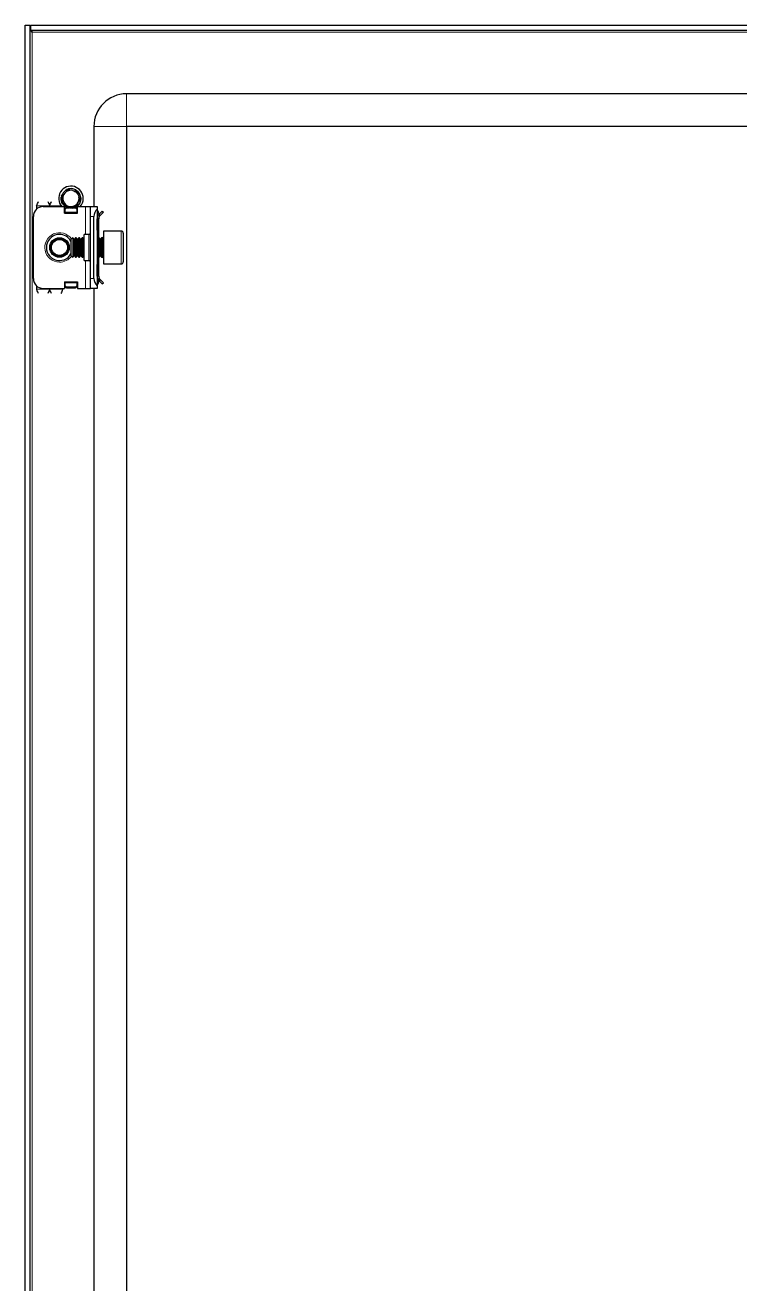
# Model space of a CAD drawing. Header units: millimetres. Extents: x -211 to 1134, y -353 to 966.
# Drawn here: x 687.5 to 906, y 387.6 to 772.6 of the extents above; entities that cross this region are included whole.
import ezdxf

# ---------------------------------------------------------------- set-up
doc = ezdxf.new("R2010")
doc.units = ezdxf.units.MM
doc.linetypes.add('SLD-Сплошная', pattern=[0])

msp = doc.modelspace()

# ---------------------------------------------------------------- linework, layer by layer
at = {"color": 7, "linetype": 'SLD-Сплошная', "lineweight": 25}
for p, q in [((687.48, 772.59), (688.98, 772.59)), ((687.48, -188.41), (687.48, 772.59)), ((688.98, -188.41), (688.98, 772.59)), ((689.18, 771.09), (689.18, 772.59)), ((689.18, 772.59), (1131.78, 772.59)), ((689.18, 771.09), (1131.78, 771.09)), ((1102.48, 751.59), (718.48, 751.59)), ((708.48, 741.59), (708.48, 717.09)), ((718.48, 741.59), (718.48, -157.41)), ((1102.48, 741.59), (718.48, 741.59)), ((698.49, 719.68), (698.51, 719.93)), ((698.53, 720.09), (698.52, 720.04)), ((698.57, 720.29), (698.56, 720.24)), ((698.57, 720.29), (698.64, 720.53)), ((698.62, 720.48), (698.61, 720.43)), ((699.86, 722.11), (700.06, 722.22)), ((700.04, 722.21), (699.99, 722.19)), ((700.04, 722.14), (699.99, 722.19)), ((700.04, 722.21), (700.26, 722.29)), ((700.22, 722.31), (700.17, 722.29)), ((700.41, 722.39), (700.36, 722.37)), ((700.41, 722.39), (700.64, 722.46)), ((700.6, 722.45), (700.56, 722.44)), ((700.79, 722.51), (700.75, 722.49)), ((701.68, 722.58), (700.94, 722.51)), ((703.18, 722.06), (703.14, 722.09)), ((703.35, 721.94), (703.31, 721.97)), ((703.5, 721.81), (703.47, 721.84)), ((703.64, 721.67), (703.61, 721.7)), ((703.64, 721.67), (703.76, 721.53)), ((703.76, 721.54), (703.74, 721.56)), ((703.78, 720.45), (703.94, 720.04)), ((690.98, 717.34), (690.98, 716.32)), ((692.98, 717.09), (699.48, 717.09)), ((698.49, 719.68), (698.48, 719.63)), ((698.5, 719.89), (698.49, 719.84)), ((698.49, 719.48), (698.51, 719.71)), ((698.49, 719.48), (698.49, 719.43)), ((698.5, 719.28), (698.51, 719.23)), ((698.53, 719.09), (698.53, 719.04)), ((698.56, 718.9), (698.57, 718.86)), ((698.61, 718.72), (698.62, 718.68)), ((698.67, 718.55), (698.67, 718.54)), ((699.26, 717.57), (699.29, 717.54)), ((699.39, 717.44), (699.43, 717.4)), ((699.48, 715.09), (699.48, 717.09)), ((699.68, 716.3), (699.48, 716.41)), ((699.7, 717.17), (699.5, 717.36)), ((699.54, 717.3), (699.58, 717.27)), ((699.68, 715.09), (699.68, 716.3)), ((699.7, 717.17), (699.74, 717.14)), ((699.73, 716.71), (700.08, 716.95)), ((700.23, 716.71), (699.73, 716.35)), ((699.73, 716.35), (699.73, 716.71)), ((699.73, 715.44), (699.73, 716.35)), ((699.88, 717.05), (699.92, 717.03)), ((700.05, 716.95), (699.91, 717.07)), ((700.05, 716.95), (700.06, 717.06)), ((700.05, 716.95), (700.09, 716.93)), ((700.23, 716.71), (700.64, 716.71)), ((700.41, 716.79), (700.45, 716.77)), ((700.59, 716.72), (700.63, 716.71)), ((700.77, 716.67), (700.81, 716.66)), ((702.08, 716.65), (702.13, 716.66)), ((702.32, 716.71), (702.73, 716.71)), ((703.23, 716.35), (702.73, 716.71)), ((702.83, 716.99), (703.23, 716.71)), ((703.23, 716.71), (703.23, 716.35)), ((703.48, 716.41), (703.23, 716.27)), ((703.23, 716.35), (703.23, 715.44)), ((703.48, 715.09), (703.48, 717.09)), ((703.48, 717.09), (705.98, 717.09)), ((703.72, 717.65), (703.61, 717.47)), ((704.25, 718.47), (704.15, 718.28)), ((704.27, 718.47), (704.16, 718.29)), ((704.32, 718.61), (704.33, 718.65)), ((704.38, 718.79), (704.39, 718.83)), ((704.48, 719.39), (704.42, 719.08)), ((704.42, 718.98), (704.43, 719.03)), ((704.46, 719.18), (704.46, 719.23)), ((704.48, 719.59), (704.48, 719.58)), ((704.48, 719.39), (704.48, 719.44)), ((705.98, 717.09), (707.48, 717.09)), ((707.48, 714.09), (707.48, 717.09)), ((707.48, 717.09), (709.48, 717.09)), ((709.48, 717.09), (709.48, 716.32)), ((709.48, 716.32), (709.48, 692.85)), ((689.98, 695.09), (689.98, 714.09)), ((699.48, 715.09), (703.48, 715.09)), ((699.73, 715.09), (699.73, 715.44)), ((703.23, 715.44), (703.23, 715.09)), ((707.48, 695.09), (707.48, 714.09)), ((708.48, 695.09), (708.48, 714.09)), ((709.48, 716), (709.69, 715.79)), ((709.98, 713.34), (709.48, 713.34)), ((709.48, 709.84), (709.48, 713.34)), ((709.98, 715.09), (709.98, 714.63)), ((709.98, 709.84), (709.98, 713.34)), ((710.07, 714.75), (711.04, 715.73)), ((710.42, 714.4), (710.07, 714.75)), ((710.42, 714.4), (711.4, 715.37)), ((711.04, 715.73), (711.4, 715.37)), ((706.98, 708.59), (705.48, 708.59)), ((705.48, 700.59), (705.48, 708.59)), ((709.98, 709.84), (709.48, 709.84)), ((709.98, 707.59), (709.98, 709.84)), ((716.88, 709.59), (711.48, 709.59)), ((711.48, 709.59), (711.48, 701.89)), ((717.48, 708.99), (717.48, 702.22)), ((702.04, 707.59), (701.48, 707.03)), ((701.48, 707.03), (701.48, 703.27)), ((702.1, 707.59), (702.04, 707.59)), ((702.04, 707.59), (702.04, 702.97)), ((702.48, 707.03), (702.1, 707.59)), ((702.1, 707.59), (702.1, 707.11)), ((702.1, 707.11), (702.1, 701.59)), ((702.87, 707.59), (702.48, 707.03)), ((702.48, 707.03), (702.48, 706.65)), ((702.48, 706.65), (702.48, 702.14)), ((703.1, 707.59), (702.87, 707.59)), ((702.87, 707.59), (702.87, 707.11)), ((702.87, 707.11), (702.87, 701.59)), ((703.48, 707.03), (703.1, 707.59)), ((703.1, 707.59), (703.1, 707.11)), ((703.1, 707.11), (703.1, 701.59)), ((703.87, 707.59), (703.48, 707.03)), ((703.48, 707.03), (703.48, 706.65)), ((703.48, 706.65), (703.48, 702.14)), ((704.1, 707.59), (703.87, 707.59)), ((703.87, 707.59), (703.87, 707.11)), ((703.87, 707.11), (703.87, 701.59)), ((704.48, 707.03), (704.1, 707.59)), ((704.1, 707.59), (704.1, 707.11)), ((704.1, 707.11), (704.1, 701.59)), ((704.87, 707.59), (704.48, 707.03)), ((704.48, 707.03), (704.48, 706.65)), ((704.48, 706.65), (704.48, 702.14)), ((705.1, 707.59), (704.87, 707.59)), ((704.87, 707.59), (704.87, 707.11)), ((704.87, 707.11), (704.87, 701.59)), ((705.48, 707.03), (705.1, 707.59)), ((705.1, 707.59), (705.1, 707.11)), ((705.1, 707.11), (705.1, 701.59)), ((709.87, 707.59), (709.48, 707.03)), ((710.1, 707.59), (709.87, 707.59)), ((709.87, 707.59), (709.87, 707.11)), ((709.87, 707.11), (709.87, 701.59)), ((710.48, 707.03), (710.1, 707.59)), ((710.1, 707.59), (710.1, 707.11)), ((710.1, 707.11), (710.1, 701.59)), ((710.87, 707.59), (710.48, 707.03)), ((710.48, 707.03), (710.48, 706.65)), ((710.48, 706.65), (710.48, 702.14)), ((711.23, 707.59), (710.87, 707.59)), ((710.87, 707.59), (710.87, 707.11)), ((710.87, 707.11), (710.87, 701.59)), ((701.48, 703.27), (701.48, 702.14)), ((701.48, 702.14), (702.04, 701.59)), ((702.04, 702.97), (702.04, 701.59)), ((702.04, 701.59), (702.1, 701.59)), ((702.1, 701.59), (702.48, 702.14)), ((702.48, 702.14), (702.87, 701.59)), ((702.87, 701.59), (703.1, 701.59)), ((703.1, 701.59), (703.48, 702.14)), ((703.48, 702.14), (703.87, 701.59)), ((703.87, 701.59), (704.1, 701.59)), ((704.1, 701.59), (704.48, 702.14)), ((704.48, 702.14), (704.87, 701.59)), ((704.87, 701.59), (705.1, 701.59)), ((705.1, 701.59), (705.48, 702.14)), ((709.48, 702.14), (709.87, 701.59)), ((709.87, 701.59), (710.1, 701.59)), ((709.98, 699.34), (709.98, 701.59)), ((710.1, 701.59), (710.48, 702.14)), ((710.48, 702.14), (710.87, 701.59)), ((710.87, 701.59), (711.23, 701.59)), ((711.48, 701.89), (711.48, 699.59)), ((717.48, 702.22), (717.48, 700.19)), ((705.48, 700.59), (706.98, 700.59)), ((709.48, 699.34), (709.98, 699.34)), ((709.48, 695.84), (709.48, 699.34)), ((709.98, 695.84), (709.98, 699.34)), ((711.48, 699.59), (716.88, 699.59)), ((699.48, 694.09), (699.48, 692.09)), ((699.48, 694.09), (703.48, 694.09)), ((699.68, 692.2), (699.68, 694.09)), ((699.73, 693.73), (699.73, 694.09)), ((699.73, 692.82), (699.73, 693.73)), ((703.23, 694.09), (703.23, 693.73)), ((703.23, 693.73), (703.23, 692.82)), ((703.48, 694.09), (703.48, 692.09)), ((707.48, 692.09), (707.48, 695.09)), ((709.98, 695.84), (709.48, 695.84)), ((709.69, 693.38), (709.48, 693.17)), ((709.98, 694.09), (709.98, 694.48)), ((710.42, 694.78), (710.07, 694.42)), ((710.07, 694.42), (711.04, 693.45)), ((710.42, 694.78), (711.4, 693.8)), ((711.04, 693.45), (711.4, 693.8)), ((690.98, 692.85), (690.98, 691.84)), ((692.98, 692.09), (699.48, 692.09)), ((698.98, 692.09), (698.98, 691.84)), ((699.48, 692.2), (699.68, 692.2)), ((699.73, 692.47), (699.73, 692.82)), ((699.73, 692.82), (700.23, 692.47)), ((700.23, 692.11), (699.73, 692.47)), ((700.23, 692.47), (700.23, 692.11)), ((702.73, 692.47), (700.23, 692.47)), ((702.73, 692.11), (700.23, 692.11)), ((702.73, 692.47), (703.23, 692.82)), ((702.73, 692.11), (702.73, 692.47)), ((703.23, 692.47), (702.73, 692.11)), ((703.23, 692.82), (703.23, 692.47)), ((703.48, 692.09), (705.98, 692.09)), ((705.98, 692.09), (707.48, 692.09)), ((709.48, 692.09), (707.48, 692.09)), ((708.48, 692.09), (708.48, -107.91)), ((709.48, 692.85), (709.48, 692.09))]:
    msp.add_line(p, q, dxfattribs=at)
at = {"color": 7, "linetype": 'SLD-Сплошная', "lineweight": 18}
for p, q in [((689.58, -186.31), (689.58, 770.49)), ((689.58, 770.49), (1131.38, 770.49)), ((718.48, 741.59), (718.48, 751.59)), ((718.48, 741.59), (708.48, 741.59)), ((690.98, 717.34), (694.98, 717.34)), ((694.98, 717.34), (698.48, 717.34)), ((705.98, 708.59), (705.98, 717.09)), ((703.23, 715.44), (699.73, 715.44)), ((708.48, 714.09), (707.48, 714.09)), ((709.48, 715.59), (709.69, 715.79)), ((709.48, 715.09), (709.98, 715.09)), ((706.98, 700.59), (706.98, 708.59)), ((716.88, 701.89), (716.88, 709.59)), ((711.23, 701.59), (711.23, 707.59)), ((716.88, 699.59), (716.88, 701.89)), ((705.98, 692.09), (705.98, 700.59)), ((699.73, 693.73), (703.23, 693.73)), ((707.48, 695.09), (708.48, 695.09)), ((709.48, 694.09), (709.98, 694.09)), ((709.48, 693.59), (709.69, 693.38)), ((690.98, 691.84), (694.98, 691.84)), ((698.98, 691.84), (694.98, 691.84))]:
    msp.add_line(p, q, dxfattribs=at)
at = {"color": 7, "linetype": 'SLD-Сплошная', "lineweight": 25}
for radius in [3, 2.76, 2.45]:
    msp.add_circle((697.98, 704.59), radius, dxfattribs=at)
for centre, radius, start, end in [((718.48, 741.59), 10, 90, 180), ((701.48, 719.59), 3.75, 0, 221.8103), ((701.48, 719.59), 2.5, 168.5944, 228.5944), ((701.48, 719.59), 2.5, 108.5944, 168.5944), ((701.48, 719.59), 2.5, 75.8881, 108.5944), ((701.48, 719.59), 3, 59.9286, 86.2193), ((701.48, 719.59), 3, 0, 40.7437), ((701.48, 719.59), 2.5, 348.5944, 10.5165), ((692.98, 714.09), 3, 90, 180), ((701.48, 719.59), 2.5, 228.5944, 288.5944), ((701.48, 719.59), 2.5, 288.5944, 348.5944), ((701.48, 719.59), 3.75, 318.1897, 0), ((711.48, 714.09), 3, 131.8103, 180), ((708.98, 715.09), 1, 0, 45), ((697.98, 704.59), 4, 90, 331.045), ((697.98, 704.59), 4, 28.955, 90), ((706.98, 709.09), 0.5, 270, 0), ((716.88, 708.99), 0.6, 0, 90), ((711.23, 707.84), 0.25, 270, 0), ((711.23, 701.34), 0.25, 0, 90), ((706.98, 700.09), 0.5, 0, 90), ((716.88, 700.19), 0.6, 270, 0), ((692.98, 695.09), 3, 180, 270), ((711.48, 695.09), 3, 180, 228.1897), ((708.98, 694.09), 1, 315, 0)]:
    msp.add_arc(centre, radius, start, end, dxfattribs=at)
at = {"color": 7, "linetype": 'SLD-Сплошная', "lineweight": 18}
for start, end in [(35.4622, 270), (270, 324.5378)]:
    msp.add_arc((697.98, 704.59), 4.5, start, end, dxfattribs=at)
at = {"color": 7, "linetype": 'SLD-Сплошная', "lineweight": 25}
for points, knots in [([(689.18, 771.48), (689.17, 771.51), (689.03, 771.88), (689.01, 772.25), (688.98, 772.59)], [0, 0, 0, 0, 0.09093, 1, 1, 1, 1]), ([(689.58, 770.49), (689.5, 770.67), (689.41, 770.87), (689.33, 771.07), (689.33, 771.09)], [0, 0, 0, 0, 0.908361, 1, 1, 1, 1]), ([(698.5, 719.89), (698.53, 719.9), (698.6, 719.92), (698.69, 719.94), (698.79, 719.93), (698.87, 719.91), (698.92, 719.89), (698.95, 719.87), (698.95, 719.87)], [0, 0, 0, 0, 0.227908, 0.430276, 0.627707, 0.816134, 0.99284, 1, 1, 1, 1]), ([(698.96, 719.9), (698.94, 719.92), (698.88, 719.96), (698.8, 720.01), (698.7, 720.04), (698.61, 720.05), (698.55, 720.05), (698.52, 720.04)], [0, 0, 0, 0, 0.19243, 0.403622, 0.614801, 0.805152, 1, 1, 1, 1]), ([(698.53, 720.09), (698.56, 720.1), (698.63, 720.12), (698.72, 720.12), (698.81, 720.1), (698.89, 720.07), (698.95, 720.03), (698.99, 720), (699, 719.99)], [0, 0, 0, 0, 0.205811, 0.38496, 0.558827, 0.724121, 0.878934, 1, 1, 1, 1]), ([(698.99, 720.04), (698.97, 720.06), (698.92, 720.11), (698.84, 720.16), (698.76, 720.21), (698.66, 720.24), (698.59, 720.24), (698.56, 720.24)], [0, 0, 0, 0, 0.183111, 0.381533, 0.579913, 0.787111, 1, 1, 1, 1]), ([(698.57, 720.29), (698.6, 720.29), (698.67, 720.3), (698.76, 720.29), (698.84, 720.26), (698.91, 720.22), (698.97, 720.17), (699.01, 720.13), (699.02, 720.11)], [0, 0, 0, 0, 0.207037, 0.38272, 0.55212, 0.712365, 0.86221, 1, 1, 1, 1]), ([(698.61, 720.42), (698.61, 720.44), (698.63, 720.55), (698.68, 720.66), (698.73, 720.74)], [0, 0, 0, 0, 0.218168, 1, 1, 1, 1]), ([(699.03, 720.12), (699.02, 720.14), (698.99, 720.19), (698.94, 720.26), (698.87, 720.32), (698.78, 720.38), (698.69, 720.42), (698.64, 720.43), (698.61, 720.43)], [0, 0, 0, 0, 0.112687, 0.266978, 0.464332, 0.661607, 0.829157, 1, 1, 1, 1]), ([(698.62, 720.48), (698.65, 720.48), (698.71, 720.47), (698.79, 720.45), (698.87, 720.41), (698.93, 720.37), (698.98, 720.31), (699.02, 720.25), (699.03, 720.21), (699.04, 720.19)], [0, 0, 0, 0, 0.164802, 0.328662, 0.485343, 0.633184, 0.771489, 0.900657, 1, 1, 1, 1]), ([(699.03, 720.08), (699.03, 720.05), (699.01, 719.97), (698.95, 719.87), (698.88, 719.79), (698.82, 719.72), (698.75, 719.67), (698.69, 719.64), (698.66, 719.63), (698.65, 719.62)], [0, 0, 0, 0, 0.125166, 0.336769, 0.488675, 0.640371, 0.791962, 0.943503, 1, 1, 1, 1]), ([(700.02, 722.14), (699.95, 722.09), (699.6, 721.86), (699.11, 721.35), (698.88, 720.8), (698.78, 720.55)], [0, 0, 0, 0, 0.128781, 0.613629, 1, 1, 1, 1]), ([(698.78, 720.55), (698.79, 720.55), (698.82, 720.54), (698.87, 720.52), (698.93, 720.47), (698.98, 720.41), (699.02, 720.34), (699.05, 720.24), (699.04, 720.14), (699.03, 720.09), (699.03, 720.08)], [0, 0, 0, 0, 0.0227609, 0.1922433, 0.3468958, 0.4775346, 0.5886768, 0.7833339, 0.9686236, 1, 1, 1, 1]), ([(699.05, 720.15), (699.05, 720.18), (699.03, 720.25), (698.99, 720.33), (698.95, 720.41), (698.89, 720.47), (698.83, 720.52), (698.8, 720.55), (698.78, 720.55)], [0, 0, 0, 0, 0.182737, 0.363423, 0.543947, 0.724373, 0.904747, 1, 1, 1, 1]), ([(700.69, 721.96), (700.67, 721.95), (700.63, 721.94), (700.55, 721.93), (700.45, 721.93), (700.36, 721.94), (700.27, 721.96), (700.19, 722), (700.12, 722.05), (700.06, 722.09), (700.03, 722.13), (700.02, 722.14)], [0, 0, 0, 0, 0.0429601, 0.1733, 0.2742626, 0.4010814, 0.5277159, 0.6542588, 0.7807587, 0.9368521, 1, 1, 1, 1]), ([(700.04, 722.21), (700.07, 722.19), (700.12, 722.16), (700.19, 722.08), (700.24, 722.02), (700.25, 721.98), (700.26, 721.97)], [0, 0, 0, 0, 0.319514, 0.608493, 0.891527, 1, 1, 1, 1]), ([(700.33, 721.95), (700.33, 721.95), (700.33, 721.98), (700.31, 722.05), (700.28, 722.14), (700.23, 722.22), (700.19, 722.26), (700.17, 722.29)], [0, 0, 0, 0, 0.00279, 0.269575, 0.536371, 0.765499, 1, 1, 1, 1]), ([(700.22, 722.31), (700.25, 722.28), (700.3, 722.24), (700.36, 722.17), (700.41, 722.09), (700.43, 722.01), (700.44, 721.95), (700.44, 721.93)], [0, 0, 0, 0, 0.234253, 0.442787, 0.646465, 0.841043, 1, 1, 1, 1]), ([(700.47, 721.93), (700.48, 721.96), (700.49, 722.02), (700.48, 722.12), (700.46, 722.21), (700.42, 722.3), (700.38, 722.35), (700.36, 722.37)], [0, 0, 0, 0, 0.181695, 0.396783, 0.61186, 0.803681, 1, 1, 1, 1]), ([(700.41, 722.39), (700.44, 722.36), (700.49, 722.32), (700.54, 722.23), (700.57, 722.15), (700.58, 722.07), (700.58, 721.99), (700.58, 721.95), (700.57, 721.93)], [0, 0, 0, 0, 0.208724, 0.39105, 0.568219, 0.73683, 0.894853, 1, 1, 1, 1]), ([(700.59, 721.94), (700.6, 721.94), (700.62, 721.98), (700.63, 722.06), (700.64, 722.16), (700.63, 722.26), (700.6, 722.35), (700.57, 722.41), (700.56, 722.44)], [0, 0, 0, 0, 0.043388, 0.23288, 0.422274, 0.611632, 0.803279, 1, 1, 1, 1]), ([(700.6, 722.45), (700.63, 722.43), (700.67, 722.37), (700.7, 722.29), (700.72, 722.2), (700.73, 722.12), (700.71, 722.04), (700.7, 721.99), (700.68, 721.96), (700.68, 721.96)], [0, 0, 0, 0, 0.198483, 0.367712, 0.531083, 0.685778, 0.830503, 0.965152, 1, 1, 1, 1]), ([(700.94, 722.51), (700.94, 722.49), (700.96, 722.45), (700.98, 722.37), (700.98, 722.29), (700.96, 722.21), (700.93, 722.13), (700.86, 722.05), (700.77, 721.99), (700.71, 721.97), (700.69, 721.96)], [0, 0, 0, 0, 0.098631, 0.238541, 0.378532, 0.49895, 0.601027, 0.777401, 0.9101, 1, 1, 1, 1]), ([(700.71, 721.97), (700.72, 722), (700.75, 722.05), (700.77, 722.13), (700.79, 722.23), (700.79, 722.36), (700.76, 722.44), (700.75, 722.49)], [0, 0, 0, 0, 0.13286, 0.29106, 0.491007, 0.69089, 1, 1, 1, 1]), ([(700.79, 722.51), (700.81, 722.48), (700.84, 722.43), (700.86, 722.34), (700.87, 722.26), (700.86, 722.18), (700.84, 722.09), (700.79, 722.03), (700.77, 721.99)], [0, 0, 0, 0, 0.16279, 0.324686, 0.479688, 0.626058, 0.76302, 1, 1, 1, 1]), ([(700.79, 722), (700.79, 722.01), (700.82, 722.04), (700.86, 722.09), (700.9, 722.17), (700.93, 722.26), (700.95, 722.36), (700.95, 722.44), (700.94, 722.49), (700.94, 722.51)], [0, 0, 0, 0, 0.036757, 0.196192, 0.355485, 0.51469, 0.719746, 0.882005, 1, 1, 1, 1]), ([(702.09, 722.01), (702.38, 721.96), (702.67, 721.9), (702.94, 721.78), (702.95, 721.77)], [0, 0, 0, 0, 0.965671, 1, 1, 1, 1]), ([(702.09, 722.01), (702.19, 721.97), (702.32, 721.92), (702.45, 721.84), (702.49, 721.82)], [0, 0, 0, 0, 0.681733, 1, 1, 1, 1]), ([(702.49, 721.82), (702.57, 721.78), (702.89, 721.63), (703.4, 721.21), (703.65, 720.71), (703.78, 720.45)], [0, 0, 0, 0, 0.130652, 0.560007, 1, 1, 1, 1]), ([(702.95, 721.77), (702.95, 721.79), (702.93, 721.84), (702.93, 721.91), (702.93, 722), (702.95, 722.09), (702.97, 722.15), (702.99, 722.18)], [0, 0, 0, 0, 0.113604, 0.31095, 0.508229, 0.75166, 1, 1, 1, 1]), ([(703.01, 722.17), (703, 722.14), (703, 722.07), (702.97, 721.97), (702.95, 721.91), (702.93, 721.89), (702.93, 721.89)], [0, 0, 0, 0, 0.357139, 0.680979, 0.998183, 1, 1, 1, 1]), ([(702.94, 721.8), (702.97, 721.81), (703.01, 721.85), (703.07, 721.92), (703.11, 722), (703.13, 722.06), (703.14, 722.09)], [0, 0, 0, 0, 0.228254, 0.510351, 0.752319, 1, 1, 1, 1]), ([(703.55, 721.37), (703.54, 721.36), (703.49, 721.35), (703.41, 721.34), (703.31, 721.36), (703.22, 721.4), (703.14, 721.45), (703.05, 721.53), (702.98, 721.65), (702.96, 721.73), (702.95, 721.77)], [0, 0, 0, 0, 0.073646, 0.169563, 0.351373, 0.438893, 0.519676, 0.682906, 0.8512, 1, 1, 1, 1]), ([(702.96, 722.18), (703.01, 722.16), (703.08, 722.13), (703.14, 722.08), (703.15, 722.07)], [0, 0, 0, 0, 0.73229, 1, 1, 1, 1]), ([(703.18, 722.06), (703.18, 722.03), (703.17, 721.96), (703.13, 721.86), (703.09, 721.79), (703.03, 721.73), (702.99, 721.7), (702.98, 721.69)], [0, 0, 0, 0, 0.240212, 0.454711, 0.664287, 0.864517, 1, 1, 1, 1]), ([(702.99, 721.65), (703.02, 721.66), (703.07, 721.69), (703.15, 721.74), (703.22, 721.81), (703.27, 721.89), (703.3, 721.94), (703.31, 721.97)], [0, 0, 0, 0, 0.172104, 0.391099, 0.610089, 0.802801, 1, 1, 1, 1]), ([(703.35, 721.94), (703.34, 721.9), (703.32, 721.84), (703.28, 721.75), (703.23, 721.68), (703.16, 721.62), (703.1, 721.58), (703.06, 721.57), (703.04, 721.57)], [0, 0, 0, 0, 0.209239, 0.392702, 0.571062, 0.740844, 0.899958, 1, 1, 1, 1]), ([(703.05, 721.55), (703.06, 721.55), (703.11, 721.55), (703.18, 721.58), (703.27, 721.62), (703.35, 721.68), (703.42, 721.75), (703.45, 721.81), (703.47, 721.84)], [0, 0, 0, 0, 0.0505, 0.241124, 0.431653, 0.622154, 0.808692, 1, 1, 1, 1]), ([(703.5, 721.81), (703.49, 721.77), (703.47, 721.71), (703.41, 721.63), (703.35, 721.57), (703.28, 721.52), (703.21, 721.49), (703.15, 721.48), (703.12, 721.48), (703.12, 721.48)], [0, 0, 0, 0, 0.198035, 0.367663, 0.531495, 0.686664, 0.831818, 0.981917, 1, 1, 1, 1]), ([(703.13, 721.47), (703.13, 721.47), (703.17, 721.46), (703.23, 721.47), (703.32, 721.49), (703.4, 721.52), (703.48, 721.57), (703.55, 721.63), (703.59, 721.68), (703.61, 721.7)], [0, 0, 0, 0, 0.018281, 0.175639, 0.332896, 0.490097, 0.647274, 0.821632, 1, 1, 1, 1]), ([(703.64, 721.67), (703.63, 721.64), (703.6, 721.59), (703.54, 721.52), (703.47, 721.47), (703.4, 721.44), (703.33, 721.42), (703.26, 721.41), (703.21, 721.42), (703.18, 721.42)], [0, 0, 0, 0, 0.159446, 0.318034, 0.469983, 0.61348, 0.747649, 0.872856, 1, 1, 1, 1]), ([(703.19, 721.42), (703.23, 721.41), (703.28, 721.39), (703.37, 721.4), (703.44, 721.4), (703.53, 721.43), (703.63, 721.47), (703.7, 721.53), (703.74, 721.56)], [0, 0, 0, 0, 0.149407, 0.278563, 0.407661, 0.536722, 0.727045, 1, 1, 1, 1]), ([(703.76, 721.54), (703.74, 721.52), (703.71, 721.47), (703.64, 721.41), (703.59, 721.38), (703.56, 721.37), (703.55, 721.37)], [0, 0, 0, 0, 0.315056, 0.630194, 0.945514, 1, 1, 1, 1]), ([(703.55, 721.37), (703.58, 721.35), (703.82, 721.12), (704.17, 720.66), (704.41, 720.05), (704.47, 719.7), (704.48, 719.59)], [0, 0, 0, 0, 0.050685, 0.485619, 0.826643, 1, 1, 1, 1]), ([(703.99, 719.25), (704, 719.36), (704.02, 719.63), (703.97, 719.89), (703.94, 720.04)], [0, 0, 0, 0, 0.408521, 1, 1, 1, 1]), ([(690.98, 717.34), (691.08, 717.58), (691.27, 718.07), (691.46, 718.46), (691.56, 718.66)], [0, 0, 0, 0, 0.502065, 1, 1, 1, 1]), ([(694.41, 718.65), (694.49, 718.49), (694.67, 718.14), (694.86, 717.66), (694.97, 717.38), (694.98, 717.34)], [0, 0, 0, 0, 0.415483, 0.917152, 1, 1, 1, 1]), ([(694.98, 717.34), (695.08, 717.58), (695.27, 718.07), (695.46, 718.46), (695.56, 718.66)], [0, 0, 0, 0, 0.502065, 1, 1, 1, 1]), ([(698.71, 719.65), (698.69, 719.66), (698.65, 719.66), (698.57, 719.66), (698.51, 719.64), (698.48, 719.63)], [0, 0, 0, 0, 0.236131, 0.613435, 1, 1, 1, 1]), ([(698.88, 719.79), (698.87, 719.79), (698.84, 719.81), (698.77, 719.84), (698.67, 719.85), (698.58, 719.85), (698.52, 719.84), (698.49, 719.84)], [0, 0, 0, 0, 0.0501556, 0.3045132, 0.5588802, 0.7769031, 1, 1, 1, 1]), ([(698.49, 719.68), (698.52, 719.7), (698.58, 719.73), (698.68, 719.75), (698.76, 719.76), (698.81, 719.75), (698.83, 719.74)], [0, 0, 0, 0, 0.2937792, 0.5589816, 0.8184942, 1, 1, 1, 1]), ([(699.26, 717.57), (699.14, 717.73), (698.86, 718.08), (698.57, 718.74), (698.51, 719.24), (698.49, 719.5)], [0, 0, 0, 0, 0.274163, 0.639603, 1, 1, 1, 1]), ([(698.6, 718.84), (698.58, 718.88), (698.52, 719.03), (698.51, 719.2), (698.5, 719.31)], [0, 0, 0, 0, 0.28291, 1, 1, 1, 1]), ([(698.79, 718.29), (698.78, 718.32), (698.68, 718.45), (698.64, 718.62), (698.6, 718.75)], [0, 0, 0, 0, 0.192577, 1, 1, 1, 1]), ([(698.65, 719.62), (698.65, 719.55), (698.67, 719.16), (698.85, 718.49), (699.21, 718.01), (699.38, 717.79)], [0, 0, 0, 0, 0.108003, 0.585763, 1, 1, 1, 1]), ([(699.17, 717.7), (699.13, 717.74), (698.99, 717.88), (698.9, 718.05), (698.84, 718.17)], [0, 0, 0, 0, 0.288707, 1, 1, 1, 1]), ([(699.26, 717.57), (699.27, 717.6), (699.31, 717.65), (699.37, 717.71), (699.44, 717.75), (699.51, 717.78), (699.59, 717.79), (699.65, 717.8), (699.69, 717.79), (699.7, 717.78)], [0, 0, 0, 0, 0.169226, 0.337427, 0.497935, 0.649179, 0.790582, 0.922688, 1, 1, 1, 1]), ([(699.75, 717.74), (699.74, 717.74), (699.67, 717.75), (699.58, 717.73), (699.47, 717.68), (699.37, 717.63), (699.32, 717.57), (699.29, 717.54)], [0, 0, 0, 0, 0.046579, 0.362688, 0.551736, 0.740753, 1, 1, 1, 1]), ([(699.38, 717.79), (699.39, 717.79), (699.42, 717.81), (699.47, 717.82), (699.56, 717.83), (699.66, 717.82), (699.76, 717.77), (699.81, 717.73), (699.83, 717.71)], [0, 0, 0, 0, 0.045866, 0.230744, 0.387461, 0.658246, 0.861978, 1, 1, 1, 1]), ([(699.75, 717.77), (699.72, 717.79), (699.65, 717.81), (699.56, 717.81), (699.47, 717.81), (699.41, 717.8), (699.38, 717.79)], [0, 0, 0, 0, 0.251795, 0.502165, 0.752314, 1, 1, 1, 1]), ([(699.39, 717.44), (699.41, 717.47), (699.44, 717.53), (699.49, 717.6), (699.56, 717.66), (699.63, 717.69), (699.7, 717.72), (699.75, 717.72), (699.77, 717.72)], [0, 0, 0, 0, 0.211659, 0.390361, 0.562352, 0.724819, 0.876696, 1, 1, 1, 1]), ([(699.84, 717.67), (699.81, 717.66), (699.74, 717.65), (699.65, 717.61), (699.56, 717.56), (699.49, 717.49), (699.45, 717.43), (699.43, 717.4)], [0, 0, 0, 0, 0.190996, 0.383798, 0.576553, 0.78528, 1, 1, 1, 1]), ([(699.54, 717.3), (699.55, 717.33), (699.57, 717.4), (699.62, 717.48), (699.68, 717.55), (699.75, 717.6), (699.8, 717.63), (699.84, 717.64), (699.85, 717.64)], [0, 0, 0, 0, 0.219212, 0.409339, 0.593597, 0.768568, 0.932394, 1, 1, 1, 1]), ([(699.94, 717.58), (699.94, 717.58), (699.9, 717.57), (699.84, 717.54), (699.75, 717.49), (699.68, 717.42), (699.62, 717.35), (699.59, 717.3), (699.58, 717.27)], [0, 0, 0, 0, 0.002693, 0.20821, 0.413641, 0.619057, 0.807274, 1, 1, 1, 1]), ([(699.7, 717.17), (699.71, 717.21), (699.72, 717.27), (699.76, 717.36), (699.81, 717.44), (699.87, 717.5), (699.92, 717.54), (699.95, 717.55), (699.96, 717.55)], [0, 0, 0, 0, 0.222831, 0.420099, 0.612409, 0.79585, 0.967895, 1, 1, 1, 1]), ([(700, 717.45), (699.99, 717.45), (699.95, 717.43), (699.89, 717.38), (699.82, 717.3), (699.77, 717.23), (699.75, 717.17), (699.74, 717.14)], [0, 0, 0, 0, 0.084965, 0.329338, 0.573716, 0.784411, 1, 1, 1, 1]), ([(699.83, 717.71), (699.84, 717.7), (699.88, 717.67), (699.93, 717.61), (699.98, 717.52), (700.01, 717.44), (700.03, 717.35), (700.04, 717.29), (700.04, 717.27)], [0, 0, 0, 0, 0.066273, 0.267344, 0.423096, 0.618734, 0.814089, 1, 1, 1, 1]), ([(699.88, 717.05), (699.88, 717.09), (699.88, 717.16), (699.91, 717.25), (699.96, 717.34), (699.99, 717.39), (700.02, 717.4), (700.02, 717.4)], [0, 0, 0, 0, 0.275174, 0.522846, 0.765225, 0.99702, 1, 1, 1, 1]), ([(700.04, 717.27), (700.02, 717.25), (699.98, 717.2), (699.94, 717.11), (699.92, 717.06), (699.92, 717.03)], [0, 0, 0, 0, 0.36332, 0.677837, 1, 1, 1, 1]), ([(700.12, 717.24), (700.12, 717.24), (700.12, 717.2), (700.11, 717.14), (700.09, 717.05), (700.05, 716.99), (700.03, 716.96)], [0, 0, 0, 0, 0.0582551, 0.3055086, 0.6471604, 1, 1, 1, 1]), ([(702.08, 716.65), (702.05, 716.64), (701.73, 716.58), (701.09, 716.57), (700.43, 716.75), (700.1, 716.93), (700.03, 716.96)], [0, 0, 0, 0, 0.044285, 0.46488, 0.894202, 1, 1, 1, 1]), ([(700.04, 717.27), (700.1, 717.23), (700.43, 717.06), (701.1, 716.87), (701.72, 716.91), (702.02, 716.98), (702.02, 716.98)], [0, 0, 0, 0, 0.102158, 0.551599, 0.99962, 1, 1, 1, 1]), ([(700.97, 716.65), (700.92, 716.65), (700.78, 716.66), (700.64, 716.7), (700.55, 716.74)], [0, 0, 0, 0, 0.317385, 1, 1, 1, 1]), ([(701.65, 716.61), (701.58, 716.6), (701.41, 716.57), (701.24, 716.59), (701.14, 716.61)], [0, 0, 0, 0, 0.399625, 1, 1, 1, 1]), ([(702.12, 716.66), (702.1, 716.66), (701.99, 716.61), (701.86, 716.6), (701.75, 716.6)], [0, 0, 0, 0, 0.169871, 1, 1, 1, 1]), ([(702.02, 716.98), (702.02, 717), (702.05, 717.05), (702.11, 717.12), (702.2, 717.18), (702.26, 717.21), (702.28, 717.22)], [0, 0, 0, 0, 0.153621, 0.5283051, 0.811762, 1, 1, 1, 1]), ([(702.16, 717.15), (702.13, 717.13), (702.09, 717.09), (702.04, 717.03), (702.02, 716.99), (702.02, 716.98)], [0, 0, 0, 0, 0.41332, 0.833507, 1, 1, 1, 1]), ([(702.08, 716.65), (702.07, 716.67), (702.05, 716.73), (702.03, 716.81), (702.03, 716.89), (702.04, 716.97), (702.08, 717.06), (702.12, 717.12), (702.15, 717.15)], [0, 0, 0, 0, 0.1625787, 0.3241601, 0.4782157, 0.6233718, 0.7592045, 1, 1, 1, 1]), ([(702.19, 717.15), (702.19, 717.15), (702.16, 717.1), (702.13, 717.02), (702.1, 716.91), (702.1, 716.82), (702.11, 716.73), (702.12, 716.68), (702.13, 716.66)], [0, 0, 0, 0, 0.001313, 0.309582, 0.493731, 0.677835, 0.837663, 1, 1, 1, 1]), ([(702.27, 716.69), (702.25, 716.72), (702.21, 716.78), (702.18, 716.86), (702.17, 716.95), (702.17, 717.03), (702.19, 717.1), (702.21, 717.16), (702.24, 717.19), (702.24, 717.2)], [0, 0, 0, 0, 0.195461, 0.359649, 0.517607, 0.666788, 0.806268, 0.936243, 1, 1, 1, 1]), ([(702.31, 717.2), (702.3, 717.18), (702.28, 717.12), (702.26, 717.04), (702.25, 716.95), (702.26, 716.83), (702.29, 716.76), (702.31, 716.7)], [0, 0, 0, 0, 0.147065, 0.321231, 0.495346, 0.669443, 1, 1, 1, 1]), ([(702.27, 716.69), (702.28, 716.69), (702.29, 716.7), (702.31, 716.7), (702.31, 716.7)], [0, 0, 0, 0, 0.478977, 1, 1, 1, 1]), ([(702.28, 717.22), (702.29, 717.22), (702.34, 717.24), (702.42, 717.25), (702.52, 717.25), (702.59, 717.24), (702.63, 717.23), (702.64, 717.22)], [0, 0, 0, 0, 0.099011, 0.388276, 0.61301, 0.895384, 1, 1, 1, 1]), ([(702.46, 716.75), (702.44, 716.78), (702.39, 716.83), (702.35, 716.91), (702.32, 716.99), (702.31, 717.08), (702.32, 717.15), (702.33, 717.19), (702.33, 717.21)], [0, 0, 0, 0, 0.213002, 0.396975, 0.575181, 0.744364, 0.902779, 1, 1, 1, 1]), ([(702.43, 717.25), (702.43, 717.24), (702.42, 717.21), (702.41, 717.13), (702.41, 717.03), (702.43, 716.94), (702.46, 716.85), (702.49, 716.79), (702.51, 716.77)], [0, 0, 0, 0, 0.019058, 0.219488, 0.419831, 0.620151, 0.807785, 1, 1, 1, 1]), ([(702.65, 716.82), (702.63, 716.85), (702.57, 716.89), (702.52, 716.97), (702.48, 717.05), (702.46, 717.14), (702.45, 717.2), (702.46, 717.24), (702.46, 717.25)], [0, 0, 0, 0, 0.218347, 0.41099, 0.598711, 0.777744, 0.945667, 1, 1, 1, 1]), ([(702.65, 716.82), (702.64, 716.82), (702.57, 716.79), (702.51, 716.78), (702.46, 716.77)], [0, 0, 0, 0, 0.301025, 1, 1, 1, 1]), ([(702.46, 716.75), (702.47, 716.75), (702.48, 716.76), (702.5, 716.76), (702.51, 716.77)], [0, 0, 0, 0, 0.4765794, 1, 1, 1, 1]), ([(702.56, 717.24), (702.56, 717.22), (702.56, 717.17), (702.57, 717.09), (702.6, 716.99), (702.64, 716.91), (702.68, 716.87), (702.7, 716.84)], [0, 0, 0, 0, 0.114393, 0.350182, 0.585971, 0.790611, 1, 1, 1, 1]), ([(702.84, 716.91), (702.81, 716.93), (702.75, 716.97), (702.69, 717.05), (702.64, 717.12), (702.62, 717.19), (702.61, 717.22), (702.61, 717.23)], [0, 0, 0, 0, 0.2607623, 0.4948046, 0.7237939, 0.9427899, 1, 1, 1, 1]), ([(702.64, 717.22), (702.71, 717.26), (703.03, 717.45), (703.52, 717.91), (703.83, 718.5), (703.92, 718.84), (703.93, 718.9)], [0, 0, 0, 0, 0.104785, 0.513079, 0.918136, 1, 1, 1, 1]), ([(702.65, 716.82), (702.66, 716.83), (702.68, 716.83), (702.69, 716.84), (702.7, 716.84)], [0, 0, 0, 0, 0.476486, 1, 1, 1, 1]), ([(702.66, 717.27), (702.67, 717.27), (702.71, 717.26), (702.78, 717.23), (702.86, 717.18), (702.94, 717.11), (702.98, 717.04), (703.01, 717)], [0, 0, 0, 0, 0.084477, 0.253367, 0.470159, 0.686909, 1, 1, 1, 1]), ([(702.73, 717.21), (702.73, 717.2), (702.74, 717.15), (702.77, 717.07), (702.82, 717), (702.86, 716.95), (702.89, 716.93)], [0, 0, 0, 0, 0.154183, 0.462567, 0.728091, 1, 1, 1, 1]), ([(703.02, 717.01), (702.99, 717.03), (702.93, 717.06), (702.86, 717.13), (702.82, 717.18), (702.81, 717.21)], [0, 0, 0, 0, 0.362858, 0.693435, 1, 1, 1, 1]), ([(702.84, 716.91), (702.85, 716.91), (702.86, 716.92), (702.88, 716.93), (702.89, 716.93)], [0, 0, 0, 0, 0.4778665, 1, 1, 1, 1]), ([(704.32, 718.61), (704.11, 718.18), (703.8, 717.54), (703.21, 717.14), (703.01, 717)], [0, 0, 0, 0, 0.657042, 1, 1, 1, 1]), ([(703.02, 717.01), (703.03, 717.01), (703.04, 717.02), (703.06, 717.03), (703.06, 717.04)], [0, 0, 0, 0, 0.480194, 1, 1, 1, 1]), ([(703.19, 717.12), (703.18, 717.11), (703.13, 717.08), (703.07, 717.05), (703.03, 717.04)], [0, 0, 0, 0, 0.230751, 1, 1, 1, 1]), ([(703.19, 717.12), (703.2, 717.12), (703.21, 717.13), (703.22, 717.14), (703.23, 717.15)], [0, 0, 0, 0, 0.4826873, 1, 1, 1, 1]), ([(703.35, 717.23), (703.35, 717.24), (703.36, 717.25), (703.38, 717.26), (703.38, 717.26)], [0, 0, 0, 0, 0.484546, 1, 1, 1, 1]), ([(704.03, 718.07), (704.01, 718.01), (703.91, 717.72), (703.67, 717.51), (703.46, 717.33)], [0, 0, 0, 0, 0.171865, 1, 1, 1, 1]), ([(703.49, 717.36), (703.5, 717.36), (703.51, 717.37), (703.52, 717.38), (703.52, 717.39)], [0, 0, 0, 0, 0.4851577, 1, 1, 1, 1]), ([(703.63, 717.49), (703.63, 717.49), (703.64, 717.5), (703.65, 717.51), (703.66, 717.52)], [0, 0, 0, 0, 0.484232, 1, 1, 1, 1]), ([(704.12, 718.2), (704.09, 718.13), (704.01, 717.92), (703.84, 717.76), (703.73, 717.65)], [0, 0, 0, 0, 0.333789, 1, 1, 1, 1]), ([(703.75, 717.62), (703.76, 717.63), (703.77, 717.64), (703.79, 717.66), (703.8, 717.68)], [0, 0, 0, 0, 0.296796, 1, 1, 1, 1]), ([(703.93, 718.9), (703.93, 718.93), (703.92, 718.99), (703.93, 719.06), (703.93, 719.09)], [0, 0, 0, 0, 0.544473, 1, 1, 1, 1]), ([(703.93, 719.09), (703.94, 719.1), (703.95, 719.15), (703.97, 719.2), (703.99, 719.24), (703.99, 719.25)], [0, 0, 0, 0, 0.157682, 0.80304, 1, 1, 1, 1]), ([(704.38, 718.79), (704.35, 718.79), (704.28, 718.78), (704.2, 718.8), (704.12, 718.83), (704.05, 718.87), (703.99, 718.93), (703.95, 718.98), (703.94, 719.02), (703.93, 719.03)], [0, 0, 0, 0, 0.165667, 0.330522, 0.488809, 0.638525, 0.778629, 0.909213, 1, 1, 1, 1]), ([(704.32, 718.61), (704.29, 718.61), (704.23, 718.62), (704.15, 718.65), (704.08, 718.69), (704.03, 718.74), (703.98, 718.8), (703.95, 718.87), (703.93, 718.92), (703.93, 718.95), (703.93, 718.96)], [0, 0, 0, 0, 0.154027, 0.307095, 0.452862, 0.590123, 0.718565, 0.838856, 0.95247, 1, 1, 1, 1]), ([(703.96, 719.24), (703.97, 719.23), (704, 719.19), (704.06, 719.14), (704.15, 719.08), (704.24, 719.05), (704.34, 719.03), (704.4, 719.03), (704.43, 719.03)], [0, 0, 0, 0, 0.069872, 0.258455, 0.446951, 0.635422, 0.81547, 1, 1, 1, 1]), ([(704.42, 718.98), (704.39, 718.97), (704.32, 718.96), (704.23, 718.97), (704.14, 718.99), (704.07, 719.02), (704.01, 719.07), (703.97, 719.1), (703.96, 719.12)], [0, 0, 0, 0, 0.208898, 0.388587, 0.562428, 0.727295, 0.881578, 1, 1, 1, 1]), ([(703.96, 719.09), (703.97, 719.07), (704, 719.02), (704.07, 718.97), (704.14, 718.91), (704.22, 718.87), (704.3, 718.84), (704.36, 718.84), (704.39, 718.83)], [0, 0, 0, 0, 0.137266, 0.30795, 0.478578, 0.649185, 0.822833, 1, 1, 1, 1]), ([(703.96, 718.95), (703.96, 718.94), (703.98, 718.89), (704.04, 718.83), (704.11, 718.76), (704.18, 718.71), (704.26, 718.67), (704.31, 718.66), (704.33, 718.65)], [0, 0, 0, 0, 0.076151, 0.276704, 0.47712, 0.677473, 0.837574, 1, 1, 1, 1]), ([(703.99, 719.3), (704, 719.31), (704.02, 719.35), (704.06, 719.39), (704.11, 719.45), (704.18, 719.5), (704.26, 719.54), (704.34, 719.57), (704.41, 719.58), (704.46, 719.58), (704.48, 719.58)], [0, 0, 0, 0, 0.060221, 0.18113, 0.301988, 0.42281, 0.589437, 0.75603, 0.87711, 1, 1, 1, 1]), ([(704.46, 719.18), (704.42, 719.17), (704.36, 719.15), (704.26, 719.14), (704.17, 719.15), (704.09, 719.18), (704.03, 719.21), (704, 719.23), (703.99, 719.24)], [0, 0, 0, 0, 0.214065, 0.402363, 0.585629, 0.760234, 0.923894, 1, 1, 1, 1]), ([(704.02, 719.34), (704.04, 719.33), (704.1, 719.29), (704.19, 719.25), (704.28, 719.23), (704.38, 719.22), (704.43, 719.23), (704.46, 719.23)], [0, 0, 0, 0, 0.189173, 0.404697, 0.62022, 0.807935, 1, 1, 1, 1]), ([(704.48, 719.39), (704.44, 719.38), (704.38, 719.35), (704.28, 719.33), (704.19, 719.33), (704.11, 719.34), (704.06, 719.36), (704.04, 719.37)], [0, 0, 0, 0, 0.235039, 0.445532, 0.651268, 0.847853, 1, 1, 1, 1]), ([(704.25, 718.47), (704.23, 718.42), (704.2, 718.29), (704.13, 718.18), (704.1, 718.12)], [0, 0, 0, 0, 0.462482, 1, 1, 1, 1]), ([(704.13, 719.46), (704.15, 719.45), (704.21, 719.43), (704.3, 719.41), (704.4, 719.42), (704.45, 719.43), (704.48, 719.44)], [0, 0, 0, 0, 0.237597, 0.5167288, 0.7555275, 1, 1, 1, 1]), ([(704.48, 719.6), (704.45, 719.58), (704.39, 719.54), (704.3, 719.52), (704.24, 719.52), (704.21, 719.51)], [0, 0, 0, 0, 0.371226, 0.708872, 1, 1, 1, 1]), ([(704.42, 718.98), (704.41, 718.93), (704.4, 718.85), (704.37, 718.78), (704.35, 718.75)], [0, 0, 0, 0, 0.657988, 1, 1, 1, 1]), ([(704.48, 719.6), (704.49, 719.54), (704.49, 719.47), (704.47, 719.39), (704.46, 719.36)], [0, 0, 0, 0, 0.659859, 1, 1, 1, 1]), ([(710.07, 714.75), (709.92, 714.56), (709.61, 714.18), (709.49, 713.66), (709.48, 713.38), (709.48, 713.34)], [0, 0, 0, 0, 0.461863, 0.923726, 1, 1, 1, 1]), ([(710.42, 714.4), (710.3, 714.25), (710.12, 714.02), (710, 713.64), (709.99, 713.44), (709.98, 713.34)], [0, 0, 0, 0, 0.485042, 0.738404, 1, 1, 1, 1]), ([(709.48, 695.84), (709.51, 695.59), (709.56, 695.11), (709.85, 694.65), (710.04, 694.45), (710.07, 694.42)], [0, 0, 0, 0, 0.461863, 0.923726, 1, 1, 1, 1]), ([(709.98, 695.84), (710, 695.65), (710.04, 695.36), (710.22, 695), (710.36, 694.85), (710.42, 694.78)], [0, 0, 0, 0, 0.4850424, 0.7384039, 1, 1, 1, 1]), ([(691.56, 690.52), (691.48, 690.68), (691.3, 691.03), (691.11, 691.52), (691, 691.8), (690.98, 691.84)], [0, 0, 0, 0, 0.415483, 0.917152, 1, 1, 1, 1]), ([(694.98, 691.84), (694.89, 691.59), (694.7, 691.11), (694.51, 690.71), (694.41, 690.51)], [0, 0, 0, 0, 0.502065, 1, 1, 1, 1]), ([(695.56, 690.52), (695.48, 690.68), (695.3, 691.03), (695.11, 691.52), (695, 691.8), (694.98, 691.84)], [0, 0, 0, 0, 0.415483, 0.917152, 1, 1, 1, 1]), ([(698.98, 691.84), (698.89, 691.59), (698.7, 691.11), (698.51, 690.71), (698.41, 690.51)], [0, 0, 0, 0, 0.502065, 1, 1, 1, 1])]:
    msp.add_open_spline(points, degree=3, knots=knots, dxfattribs=at)
msp.add_open_spline([(689.18, 771.09), (689.22, 771.08), (689.28, 771.06), (689.38, 770.92), (689.48, 770.72), (689.55, 770.57), (689.58, 770.49)], degree=3, dxfattribs=at)

doc.saveas('drawing.dxf')
